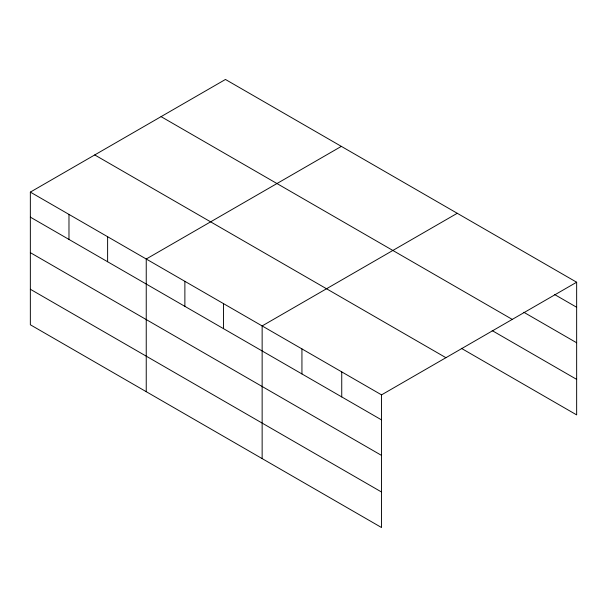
<?xml version="1.0" encoding="UTF-8"?>
<svg xmlns="http://www.w3.org/2000/svg" width="607" height="607" viewBox="0 0 607 607"><rect width="100%" height="100%" fill="white"/><g stroke="black" fill="none" stroke-linecap="round" stroke-linejoin="round"><path stroke-width="0.91" d="M30.35 192.108L381.545 394.869L381.545 527.536L30.35 324.775L30.35 192.108L225.455 79.464L576.65 282.225L576.65 414.892L461.305 348.297M341.354 146.37L146.241 259.014L146.241 391.69M457.246 213.285L262.141 325.929L262.141 458.596M381.545 394.869L576.65 282.225M554.722 294.592L576.65 307.256M523.849 312.294L576.65 342.773M161.075 116.635L512.262 319.396M492.171 330.603L576.65 379.375M94.738 154.937L445.925 357.69M30.35 217.139L381.545 419.9M30.35 252.656L381.545 455.417M30.35 289.258L381.545 492.019M341.741 371.886L341.741 396.917M301.937 348.904L301.937 373.942M223.505 303.621L223.505 328.66M184.877 281.322L184.877 306.353M107.614 236.715L107.614 261.746M68.978 214.408L68.978 239.439"/></g></svg>
